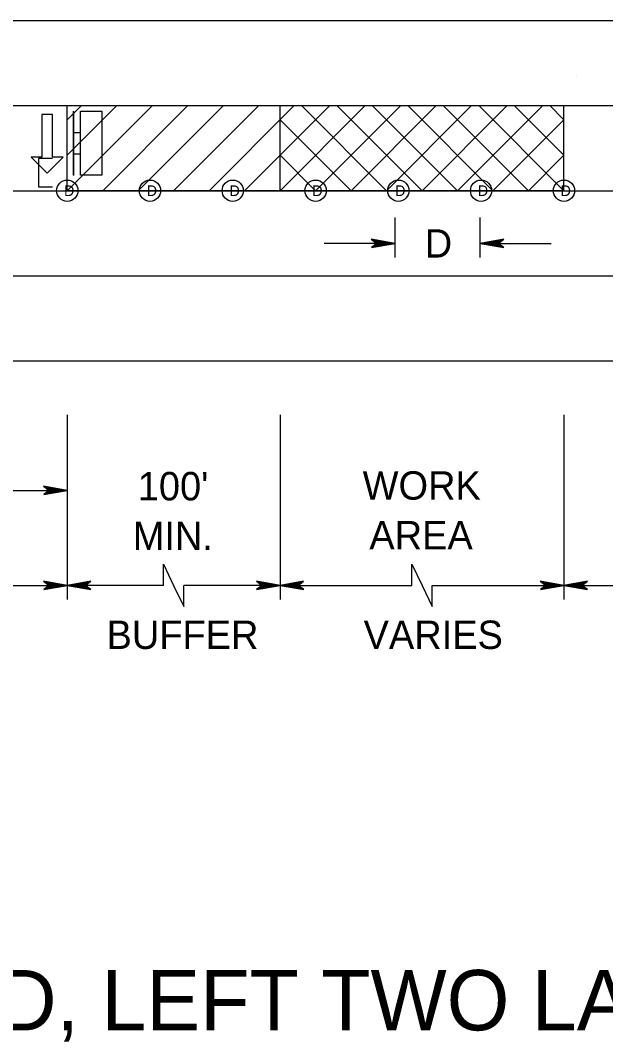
# Model space of a CAD drawing. Extents: x 499945 to 500993, y 499985 to 500645.
# Drawn here: x 500614 to 500696.4, y 500331.2 to 500475 of the extents above; entities that cross this region are included whole.
import ezdxf

# ---------------------------------------------------------------- set-up
doc = ezdxf.new("R2010")
doc.units = 0
for name, color, linetype in [('1', 7, 'Continuous'), ('24', 7, 'Continuous'), ('56', 7, 'Continuous'), ('60', 7, 'Continuous')]:
    doc.layers.add(name, color=color, linetype=linetype)

msp = doc.modelspace()

# ---------------------------------------------------------------- linework, layer by layer
at = {"layer": '1'}
for p, q in [((500060.34, 500475.01), (500817.06, 500475.01)), ((500692.33, 500467.28), (500692.33, 500467.28)), ((500518.26, 500463.02), (500817.06, 500463.02)), ((500620.57, 500451.03), (500620.57, 500463.02)), ((500620.57, 500451.03), (500632.56, 500463.02)), ((500620.57, 500456.03), (500627.56, 500463.02)), ((500620.57, 500461.02), (500622.56, 500463.02)), ((500620.57, 500463.02), (500690.51, 500463.02)), ((500625.56, 500451.03), (500637.55, 500463.02)), ((500630.56, 500451.03), (500642.55, 500463.02)), ((500635.55, 500451.03), (500647.55, 500463.02)), ((500640.55, 500451.03), (500652.54, 500463.02)), ((500645.55, 500451.03), (500657.54, 500463.02)), ((500650.54, 500451.03), (500650.54, 500463.02)), ((500650.54, 500451.03), (500662.53, 500463.02)), ((500665.53, 500451.03), (500653.54, 500463.02)), ((500655.54, 500451.03), (500667.53, 500463.02)), ((500670.53, 500451.03), (500658.54, 500463.02)), ((500660.54, 500451.03), (500672.53, 500463.02)), ((500675.52, 500451.03), (500663.53, 500463.02)), ((500665.53, 500451.03), (500677.52, 500463.02)), ((500680.52, 500451.03), (500668.53, 500463.02)), ((500670.53, 500451.03), (500682.52, 500463.02)), ((500685.52, 500451.03), (500673.53, 500463.02)), ((500675.52, 500451.03), (500687.52, 500463.02)), ((500690.51, 500451.03), (500678.52, 500463.02)), ((500690.51, 500456.03), (500683.52, 500463.02)), ((500690.51, 500461.02), (500688.51, 500463.02)), ((500690.51, 500451.03), (500690.51, 500463.02)), ((500621.45, 500453.22), (500621.45, 500462.21)), ((500621.5, 500453.19), (500621.5, 500462.19)), ((500660.54, 500451.03), (500650.54, 500461.02)), ((500680.52, 500451.03), (500690.51, 500461.02)), ((500621.45, 500459.22), (500622.45, 500459.22)), ((500621.45, 500456.22), (500622.45, 500456.22)), ((500655.54, 500451.03), (500650.54, 500456.03)), ((500685.52, 500451.03), (500690.51, 500456.03)), ((500060.34, 500451.03), (500817.06, 500451.03)), ((500690.51, 500451.03), (500620.57, 500451.03)), ((500666.73, 500441.61), (500666.73, 500447.27)), ((500678.72, 500441.61), (500678.72, 500447.27)), ((500666.73, 500443.61), (500656.74, 500443.61)), ((500678.72, 500443.61), (500688.71, 500443.61)), ((500060.34, 500439.04), (500817.06, 500439.04)), ((500060.34, 500427.05), (500817.06, 500427.05)), ((500620.57, 500419.48), (500620.57, 500393.44)), ((500650.54, 500419.48), (500650.54, 500393.44)), ((500690.51, 500419.48), (500690.51, 500393.44)), ((500606.52, 500408.8), (500620.57, 500408.8)), ((500634.11, 500395.44), (500634.11, 500398.44)), ((500634.11, 500398.44), (500635.55, 500395.44)), ((500669.09, 500395.44), (500669.09, 500398.44)), ((500669.09, 500398.44), (500670.53, 500395.44)), ((500575.54, 500395.44), (500620.57, 500395.44)), ((500634.11, 500395.44), (500620.57, 500395.44)), ((500635.55, 500395.44), (500637, 500392.44)), ((500650.54, 500395.44), (500637, 500395.44)), ((500637, 500392.44), (500637, 500395.44)), ((500650.54, 500395.44), (500669.09, 500395.44)), ((500670.53, 500395.44), (500671.97, 500392.44)), ((500671.97, 500395.44), (500690.51, 500395.44)), ((500671.97, 500392.44), (500671.97, 500395.44)), ((500690.51, 500395.44), (500703.96, 500395.44))]:
    msp.add_line(p, q, dxfattribs=at)
at = {"layer": '24'}
for points in [[(500666.73, 500443.61), (500663.38, 500444.2), (500664.18, 500443.61), (500663.4, 500443.02), (500666.73, 500443.61), (500666.51, 500443.6), (500663.47, 500444.16), (500664.24, 500443.6), (500663.53, 500443.07), (500666.39, 500443.59), (500666.27, 500443.61), (500663.68, 500444.07), (500664.26, 500443.6), (500663.66, 500443.15), (500666.22, 500443.61), (500666.11, 500443.59), (500663.84, 500444), (500664.28, 500443.61), (500663.83, 500443.2), (500665.79, 500443.59), (500665.6, 500443.59), (500664.01, 500443.92), (500664.32, 500443.62), (500663.98, 500443.28), (500665.57, 500443.61), (500665.39, 500443.62), (500664.19, 500443.82), (500664.42, 500443.59), (500664.17, 500443.36), (500665.22, 500443.61), (500665.05, 500443.62), (500664.34, 500443.76), (500664.45, 500443.6), (500664.26, 500443.42), (500664.97, 500443.61), (500664.5, 500443.72), (500664.57, 500443.59), (500664.36, 500443.46), (500664.85, 500443.59), (500664.54, 500443.67), (500664.67, 500443.57), (500664.52, 500443.51), (500664.67, 500443.6), (500664.59, 500443.62)], [(500678.72, 500443.61), (500682.07, 500443.02), (500681.27, 500443.61), (500682.05, 500444.19), (500678.72, 500443.61), (500678.94, 500443.61), (500681.98, 500443.06), (500681.21, 500443.61), (500681.92, 500444.14), (500679.06, 500443.62), (500679.17, 500443.61), (500681.77, 500443.15), (500681.19, 500443.61), (500681.79, 500444.07), (500679.22, 500443.61), (500679.34, 500443.62), (500681.61, 500443.21), (500681.17, 500443.61), (500681.62, 500444.02), (500679.66, 500443.62), (500679.85, 500443.62), (500681.44, 500443.3), (500681.13, 500443.6), (500681.46, 500443.93), (500679.88, 500443.61), (500680.06, 500443.6), (500681.26, 500443.39), (500681.03, 500443.62), (500681.28, 500443.85), (500680.23, 500443.61), (500680.39, 500443.59), (500681.11, 500443.45), (500680.99, 500443.61), (500681.19, 500443.79), (500680.48, 500443.61), (500680.95, 500443.5), (500680.88, 500443.62), (500681.09, 500443.75), (500680.6, 500443.62), (500680.91, 500443.55), (500680.78, 500443.65), (500680.93, 500443.71), (500680.78, 500443.61), (500680.86, 500443.6)], [(500620.57, 500408.8), (500617.24, 500409.39), (500618.04, 500408.8), (500617.26, 500408.22), (500620.57, 500408.8), (500620.35, 500408.8), (500617.34, 500409.35), (500618.1, 500408.79), (500617.39, 500408.27), (500620.23, 500408.79), (500620.12, 500408.8), (500617.54, 500409.26), (500618.12, 500408.8), (500617.52, 500408.34), (500620.06, 500408.8), (500619.95, 500408.79), (500617.7, 500409.19), (500618.14, 500408.8), (500617.69, 500408.4), (500619.63, 500408.79), (500619.45, 500408.79), (500617.87, 500409.11), (500618.17, 500408.81), (500617.84, 500408.48), (500619.41, 500408.8), (500619.23, 500408.81), (500618.05, 500409.02), (500618.28, 500408.79), (500618.03, 500408.56), (500619.07, 500408.8), (500618.9, 500408.82), (500618.19, 500408.96), (500618.31, 500408.79), (500618.11, 500408.62), (500618.82, 500408.8), (500618.35, 500408.91), (500618.42, 500408.79), (500618.22, 500408.66), (500618.7, 500408.79), (500618.4, 500408.86), (500618.52, 500408.76), (500618.38, 500408.7), (500618.52, 500408.79), (500618.45, 500408.81)], [(500620.57, 500395.44), (500617.24, 500396.03), (500618.04, 500395.44), (500617.26, 500394.86), (500620.57, 500395.44), (500620.35, 500395.44), (500617.34, 500395.99), (500618.1, 500395.44), (500617.39, 500394.91), (500620.23, 500395.43), (500620.12, 500395.44), (500617.54, 500395.9), (500618.12, 500395.44), (500617.52, 500394.98), (500620.06, 500395.44), (500619.95, 500395.43), (500617.7, 500395.83), (500618.14, 500395.44), (500617.69, 500395.04), (500619.63, 500395.43), (500619.45, 500395.43), (500617.87, 500395.75), (500618.17, 500395.45), (500617.84, 500395.12), (500619.41, 500395.44), (500619.23, 500395.45), (500618.05, 500395.66), (500618.28, 500395.43), (500618.03, 500395.2), (500619.07, 500395.44), (500618.9, 500395.46), (500618.19, 500395.6), (500618.31, 500395.44), (500618.11, 500395.26), (500618.82, 500395.44), (500618.35, 500395.55), (500618.42, 500395.43), (500618.22, 500395.3), (500618.7, 500395.43), (500618.4, 500395.5), (500618.52, 500395.4), (500618.38, 500395.34), (500618.52, 500395.44), (500618.45, 500395.45)], [(500620.57, 500395.44), (500623.89, 500394.85), (500623.1, 500395.44), (500623.87, 500396.02), (500620.57, 500395.44), (500620.79, 500395.45), (500623.8, 500394.9), (500623.03, 500395.45), (500623.74, 500395.98), (500620.91, 500395.46), (500621.02, 500395.44), (500623.6, 500394.98), (500623.02, 500395.45), (500623.61, 500395.9), (500621.07, 500395.44), (500621.18, 500395.46), (500623.43, 500395.05), (500622.99, 500395.44), (500623.44, 500395.85), (500621.5, 500395.46), (500621.69, 500395.46), (500623.26, 500395.14), (500622.96, 500395.43), (500623.29, 500395.76), (500621.72, 500395.44), (500621.9, 500395.43), (500623.08, 500395.23), (500622.86, 500395.46), (500623.1, 500395.69), (500622.06, 500395.44), (500622.23, 500395.43), (500622.94, 500395.29), (500622.82, 500395.45), (500623.02, 500395.63), (500622.31, 500395.44), (500622.78, 500395.33), (500622.71, 500395.46), (500622.92, 500395.59), (500622.43, 500395.46), (500622.74, 500395.38), (500622.61, 500395.48), (500622.76, 500395.54), (500622.61, 500395.45), (500622.69, 500395.43)], [(500620.57, 500395.44), (500623.89, 500394.85), (500623.1, 500395.44), (500623.87, 500396.02), (500620.57, 500395.44), (500620.79, 500395.45), (500623.8, 500394.9), (500623.03, 500395.45), (500623.74, 500395.98), (500620.91, 500395.46), (500621.02, 500395.44), (500623.6, 500394.98), (500623.02, 500395.45), (500623.61, 500395.9), (500621.07, 500395.44), (500621.18, 500395.46), (500623.43, 500395.05), (500622.99, 500395.44), (500623.44, 500395.85), (500621.5, 500395.46), (500621.69, 500395.46), (500623.26, 500395.14), (500622.96, 500395.43), (500623.29, 500395.76), (500621.72, 500395.44), (500621.9, 500395.43), (500623.08, 500395.23), (500622.86, 500395.46), (500623.1, 500395.69), (500622.06, 500395.44), (500622.23, 500395.43), (500622.94, 500395.29), (500622.82, 500395.45), (500623.02, 500395.63), (500622.31, 500395.44), (500622.78, 500395.33), (500622.71, 500395.46), (500622.92, 500395.59), (500622.43, 500395.46), (500622.74, 500395.38), (500622.61, 500395.48), (500622.76, 500395.54), (500622.61, 500395.45), (500622.69, 500395.43)], [(500650.54, 500395.44), (500647.22, 500396.03), (500648.01, 500395.44), (500647.24, 500394.86), (500650.54, 500395.44), (500650.32, 500395.44), (500647.31, 500395.99), (500648.08, 500395.44), (500647.37, 500394.91), (500650.2, 500395.43), (500650.09, 500395.44), (500647.51, 500395.9), (500648.09, 500395.44), (500647.5, 500394.98), (500650.04, 500395.44), (500649.93, 500395.43), (500647.68, 500395.83), (500648.12, 500395.44), (500647.67, 500395.04), (500649.61, 500395.43), (500649.42, 500395.43), (500647.85, 500395.75), (500648.15, 500395.45), (500647.82, 500395.12), (500649.39, 500395.44), (500649.21, 500395.45), (500648.03, 500395.66), (500648.25, 500395.43), (500648.01, 500395.2), (500649.05, 500395.44), (500648.88, 500395.46), (500648.17, 500395.6), (500648.29, 500395.44), (500648.09, 500395.26), (500648.79, 500395.44), (500648.33, 500395.55), (500648.4, 500395.43), (500648.19, 500395.3), (500648.68, 500395.43), (500648.37, 500395.5), (500648.5, 500395.4), (500648.35, 500395.34), (500648.5, 500395.44), (500648.42, 500395.45)], [(500650.54, 500395.44), (500653.87, 500394.85), (500653.07, 500395.44), (500653.85, 500396.02), (500650.54, 500395.44), (500650.76, 500395.45), (500653.77, 500394.9), (500653.01, 500395.45), (500653.72, 500395.98), (500650.88, 500395.46), (500650.99, 500395.44), (500653.57, 500394.98), (500652.99, 500395.45), (500653.59, 500395.9), (500651.04, 500395.44), (500651.15, 500395.46), (500653.41, 500395.05), (500652.97, 500395.44), (500653.42, 500395.85), (500651.48, 500395.46), (500651.66, 500395.46), (500653.24, 500395.14), (500652.93, 500395.43), (500653.27, 500395.76), (500651.7, 500395.44), (500651.87, 500395.43), (500653.06, 500395.23), (500652.83, 500395.46), (500653.08, 500395.69), (500652.04, 500395.44), (500652.2, 500395.43), (500652.92, 500395.29), (500652.8, 500395.45), (500652.99, 500395.63), (500652.29, 500395.44), (500652.76, 500395.33), (500652.69, 500395.46), (500652.89, 500395.59), (500652.41, 500395.46), (500652.71, 500395.38), (500652.59, 500395.48), (500652.73, 500395.54), (500652.59, 500395.45), (500652.66, 500395.43)], [(500690.51, 500395.44), (500687.19, 500396.03), (500687.98, 500395.44), (500687.21, 500394.86), (500690.51, 500395.44), (500690.29, 500395.44), (500687.28, 500395.99), (500688.04, 500395.44), (500687.34, 500394.91), (500690.17, 500395.43), (500690.06, 500395.44), (500687.48, 500395.9), (500688.06, 500395.44), (500687.47, 500394.98), (500690.01, 500395.44), (500689.9, 500395.43), (500687.65, 500395.83), (500688.09, 500395.44), (500687.64, 500395.04), (500689.58, 500395.43), (500689.39, 500395.43), (500687.81, 500395.75), (500688.12, 500395.45), (500687.79, 500395.12), (500689.36, 500395.44), (500689.18, 500395.45), (500688, 500395.66), (500688.22, 500395.43), (500687.98, 500395.2), (500689.02, 500395.44), (500688.85, 500395.46), (500688.14, 500395.6), (500688.26, 500395.44), (500688.06, 500395.26), (500688.76, 500395.44), (500688.3, 500395.55), (500688.37, 500395.43), (500688.16, 500395.3), (500688.65, 500395.43), (500688.34, 500395.5), (500688.47, 500395.4), (500688.32, 500395.34), (500688.47, 500395.44), (500688.39, 500395.45)], [(500690.51, 500395.44), (500693.84, 500394.85), (500693.04, 500395.44), (500693.82, 500396.02), (500690.51, 500395.44), (500690.73, 500395.45), (500693.74, 500394.9), (500692.98, 500395.45), (500693.69, 500395.98), (500690.85, 500395.46), (500690.96, 500395.44), (500693.54, 500394.98), (500692.96, 500395.45), (500693.56, 500395.9), (500691.01, 500395.44), (500691.12, 500395.46), (500693.38, 500395.05), (500692.94, 500395.44), (500693.39, 500395.85), (500691.45, 500395.46), (500691.63, 500395.46), (500693.21, 500395.14), (500692.9, 500395.43), (500693.23, 500395.76), (500691.67, 500395.44), (500691.84, 500395.43), (500693.03, 500395.23), (500692.8, 500395.46), (500693.05, 500395.69), (500692.01, 500395.44), (500692.17, 500395.43), (500692.89, 500395.29), (500692.77, 500395.45), (500692.96, 500395.63), (500692.26, 500395.44), (500692.73, 500395.33), (500692.66, 500395.46), (500692.86, 500395.59), (500692.38, 500395.46), (500692.68, 500395.38), (500692.56, 500395.48), (500692.7, 500395.54), (500692.56, 500395.45), (500692.63, 500395.43)]]:
    msp.add_lwpolyline(points, dxfattribs=at)
at = {"layer": '56'}
for points in [[(500617.73, 500453.49), (500619.98, 500455.74), (500618.48, 500455.74), (500618.48, 500461.74), (500616.98, 500461.74), (500616.98, 500455.74), (500615.48, 500455.74), (500617.73, 500453.49)], [(500618.51, 500455.58), (500616.51, 500455.58), (500616.51, 500453.58), (500616.51, 500451.59), (500618.51, 500451.59)]]:
    msp.add_lwpolyline(points, dxfattribs=at)
for centre in [(500620.57, 500451.03), (500632.22, 500451.03), (500643.88, 500451.03), (500655.54, 500451.03), (500667.2, 500451.03), (500678.85, 500451.03), (500690.51, 500451.03)]:
    msp.add_circle(centre, 1.5, dxfattribs=at)
at = {"layer": '60'}
for p, q in [((500621.56, 500462.02), (500621.56, 500462.02)), ((500621.45, 500453.22), (500621.45, 500453.22))]:
    msp.add_line(p, q, dxfattribs=at)
for points in [[(500617.73, 500453.49), (500619.98, 500455.74), (500618.48, 500455.74), (500618.48, 500461.74), (500616.98, 500461.74), (500616.98, 500455.74), (500615.48, 500455.74)], [(500622.45, 500453.22), (500622.45, 500462.21), (500625.45, 500462.21), (500625.45, 500453.22)]]:
    msp.add_lwpolyline(points, close=True, dxfattribs=at)
for centre in [(500620.57, 500451.03), (500632.22, 500451.03), (500643.88, 500451.03), (500655.54, 500451.03), (500667.2, 500451.03), (500678.85, 500451.03), (500690.51, 500451.03)]:
    msp.add_circle(centre, 1.5, dxfattribs=at)

# ---------------------------------------------------------------- texts
at = {"layer": '1'}
for s, height, p in [('D', 4, (500670.91, 500441.61)), ("100'", 4, (500630.5, 500407.41)), ('WORK', 4, (500662.17, 500407.51)), ('MIN.', 4, (500629.79, 500400.41)), ('AREA', 4, (500663.11, 500400.51)), ('BUFFER', 4, (500626.1, 500386.48)), ('VARIES', 4, (500662.3, 500386.48)), ('6 LANES, DIVIDED, LEFT TWO LANES CLOSING', 8.5, (500519.89, 500332.76))]:
    msp.add_text(s, height=height, dxfattribs=at).set_placement(p)
at = {"layer": '56'}
for p in [(500620.11, 500450.28), (500631.76, 500450.28), (500643.42, 500450.28), (500655.08, 500450.28), (500666.74, 500450.28), (500678.39, 500450.28), (500690.05, 500450.28)]:
    msp.add_text('D', height=1.5, dxfattribs=at).set_placement(p)

doc.saveas('drawing.dxf')
